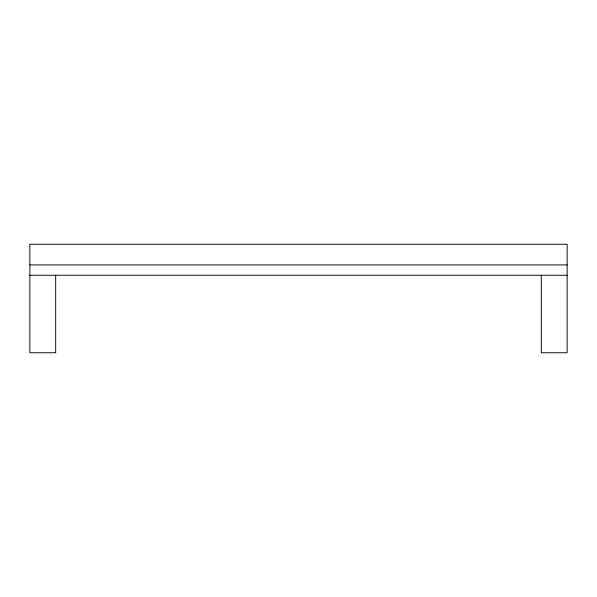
<?xml version="1.0" encoding="UTF-8"?>
<svg xmlns="http://www.w3.org/2000/svg" width="597" height="597" viewBox="0 0 597 597"><rect width="100%" height="100%" fill="white"/><g stroke="black" fill="none" stroke-linecap="round" stroke-linejoin="round"><path stroke-width="0.9" d="M29.85 264.919L567.15 264.919M29.85 275.254L567.15 275.254M541.315 275.254L541.315 352.745L567.15 352.745L567.15 244.255L29.85 244.255L29.85 352.745L55.685 352.745L55.685 275.254"/></g></svg>
